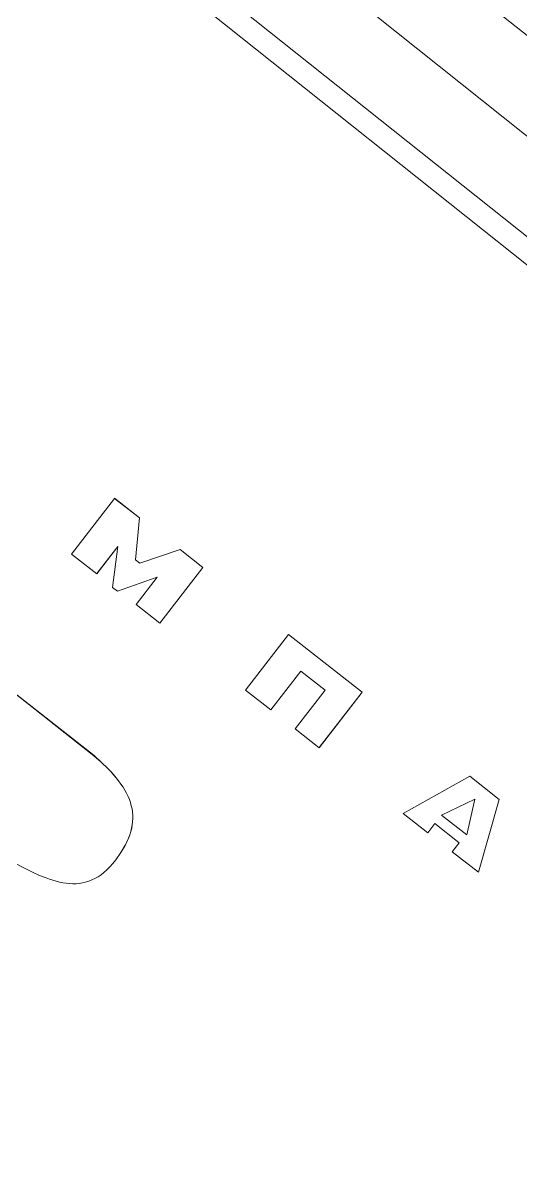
# Model space of a CAD drawing. Header units: millimetres. Extents: x -229914 to 856942, y -268655 to 87212.
# Drawn here: x -137053.5 to -136995.3, y 24446.8 to 24581.3 of the extents above; entities that cross this region are included whole.
import ezdxf

# ---------------------------------------------------------------- set-up
doc = ezdxf.new("R2010")
doc.units = ezdxf.units.MM

# ---------------------------------------------------------------- blocks, each defined once
blk = doc.blocks.new('Т912NEW')
at = {"color": 7, "linetype": 'Continuous', "lineweight": 15}
for p, q in [((-527.25, 3040.36), (448.75, 3040.36)), ((-539.25, 3031.17), (460.75, 3031.17)), ((448.75, 3021.97), (-527.25, 3021.97)), ((448.75, 3019.4), (-527.25, 3019.4)), ((-123.62, 2968.53), (-119.24, 2968.56)), ((-123.62, 2968.52), (-119.24, 2968.56)), ((-119.24, 2968.56), (-115.84, 2960.39)), ((-119.24, 2968.56), (-115.84, 2960.39)), ((-119.24, 2968.56), (-119.24, 2968.56)), ((-176.29, 2968.07), (-172.62, 2968.1)), ((-176.29, 2968.06), (-172.62, 2968.09)), ((-176.29, 2968.06), (-176.29, 2968.07)), ((-176.17, 2959.85), (-176.29, 2968.06)), ((-172.62, 2968.1), (-169.91, 2963.96)), ((-172.62, 2968.09), (-172.62, 2968.1)), ((-172.62, 2968.09), (-169.91, 2963.96)), ((-169.28, 2963.97), (-166.57, 2968.15)), ((-169.28, 2963.96), (-166.57, 2968.15)), ((-166.57, 2968.15), (-163.19, 2968.18)), ((-166.57, 2968.15), (-163.19, 2968.18)), ((-166.57, 2968.15), (-166.57, 2968.15)), ((-163.19, 2968.18), (-163.08, 2959.98)), ((-163.19, 2968.18), (-163.19, 2968.18)), ((-163.19, 2968.18), (-163.08, 2959.98)), ((-150.49, 2968.29), (-139.58, 2968.39)), ((-150.49, 2968.29), (-139.58, 2968.38)), ((-150.49, 2968.29), (-150.49, 2968.29)), ((-150.37, 2960.08), (-150.49, 2968.29)), ((-139.58, 2968.39), (-139.46, 2960.19)), ((-139.58, 2968.38), (-139.58, 2968.39)), ((-139.58, 2968.38), (-139.46, 2960.18)), ((-127.01, 2960.29), (-123.62, 2968.53)), ((-127.01, 2960.28), (-123.62, 2968.52)), ((-123.62, 2968.52), (-123.62, 2968.53)), ((-143.09, 2965.87), (-146.72, 2965.84)), ((-143, 2960.15), (-143.09, 2965.87)), ((-123.37, 2962.94), (-121.51, 2966.81)), ((-119.64, 2962.97), (-121.51, 2966.81)), ((-146.72, 2965.84), (-146.64, 2960.12)), ((-146.72, 2965.84), (-146.64, 2960.11)), ((-172.5, 2963.91), (-172.44, 2959.9)), ((-169.99, 2959.77), (-172.5, 2963.91)), ((-172.5, 2963.91), (-172.44, 2959.89)), ((-169.91, 2963.96), (-169.28, 2963.97)), ((-169.91, 2963.96), (-169.28, 2963.96)), ((-169.91, 2963.96), (-169.91, 2963.96)), ((-169.28, 2963.96), (-169.28, 2963.97)), ((-166.68, 2963.96), (-169.28, 2959.78)), ((-166.62, 2959.94), (-166.68, 2963.96)), ((-123.37, 2962.94), (-119.64, 2962.97)), ((-123.37, 2962.94), (-119.64, 2962.97)), ((-119.73, 2961.69), (-123.36, 2961.66)), ((-123.36, 2961.66), (-123.34, 2960.32)), ((-123.36, 2961.66), (-123.34, 2960.32)), ((-119.71, 2960.35), (-119.73, 2961.69)), ((-176.17, 2959.85), (-172.44, 2959.89)), ((-172.44, 2959.89), (-172.44, 2959.9)), ((-169.28, 2959.78), (-169.99, 2959.77)), ((-163.08, 2959.98), (-166.62, 2959.94)), ((-163.08, 2959.98), (-163.08, 2959.98)), ((-150.37, 2960.08), (-146.64, 2960.11)), ((-146.64, 2960.11), (-146.64, 2960.12)), ((-139.46, 2960.18), (-143, 2960.15)), ((-139.46, 2960.18), (-139.46, 2960.19)), ((-127.01, 2960.28), (-123.34, 2960.32)), ((-127.01, 2960.28), (-127.01, 2960.29)), ((-123.34, 2960.32), (-123.34, 2960.32)), ((-115.84, 2960.39), (-119.71, 2960.35)), ((-115.84, 2960.39), (-115.84, 2960.39)), ((-187.81, 2942.89), (-159.46, 2943.07)), ((-187.81, 2942.88), (-159.46, 2943.06)), ((-158.33, 2943), (-159.46, 2943.07)), ((-159.46, 2943.06), (-159.46, 2943.07)), ((-158.33, 2942.99), (-159.46, 2943.06)), ((-157.27, 2942.9), (-158.33, 2943)), ((-158.33, 2942.99), (-158.33, 2943)), ((-157.27, 2942.89), (-158.33, 2942.99)), ((-156.77, 2942.83), (-157.27, 2942.9)), ((-157.27, 2942.89), (-157.27, 2942.9)), ((-156.77, 2942.82), (-157.27, 2942.89)), ((-156.29, 2942.75), (-156.77, 2942.83)), ((-156.77, 2942.82), (-156.77, 2942.83)), ((-156.29, 2942.74), (-156.77, 2942.82)), ((-155.82, 2942.65), (-156.29, 2942.75)), ((-156.29, 2942.74), (-156.29, 2942.75)), ((-155.82, 2942.65), (-156.29, 2942.74)), ((-155.37, 2942.55), (-155.82, 2942.65)), ((-155.37, 2942.54), (-155.82, 2942.65)), ((-155.82, 2942.65), (-155.82, 2942.65)), ((-154.93, 2942.43), (-155.37, 2942.55)), ((-155.37, 2942.54), (-155.37, 2942.55)), ((-154.93, 2942.43), (-155.37, 2942.54)), ((-154.52, 2942.3), (-154.93, 2942.43)), ((-154.52, 2942.3), (-154.93, 2942.43)), ((-154.93, 2942.43), (-154.93, 2942.43)), ((-154.13, 2942.16), (-154.52, 2942.3)), ((-154.13, 2942.15), (-154.52, 2942.3)), ((-154.52, 2942.3), (-154.52, 2942.3)), ((-153.75, 2942), (-154.13, 2942.16)), ((-154.13, 2942.15), (-154.13, 2942.16)), ((-153.75, 2941.99), (-154.13, 2942.15)), ((-153.39, 2941.82), (-153.75, 2942)), ((-153.75, 2941.99), (-153.75, 2942)), ((-153.39, 2941.82), (-153.75, 2941.99)), ((-153.04, 2941.64), (-153.39, 2941.82)), ((-153.04, 2941.63), (-153.39, 2941.82)), ((-153.39, 2941.82), (-153.39, 2941.82)), ((-152.72, 2941.43), (-153.04, 2941.64)), ((-153.04, 2941.63), (-153.04, 2941.64)), ((-152.72, 2941.42), (-153.04, 2941.63)), ((-152.41, 2941.21), (-152.72, 2941.43)), ((-152.72, 2941.42), (-152.72, 2941.43)), ((-152.41, 2941.2), (-152.72, 2941.42)), ((-152.11, 2940.97), (-152.41, 2941.21)), ((-152.41, 2941.2), (-152.41, 2941.21)), ((-152.11, 2940.97), (-152.41, 2941.2)), ((-151.84, 2940.72), (-152.11, 2940.97)), ((-151.84, 2940.71), (-152.11, 2940.97)), ((-152.11, 2940.97), (-152.11, 2940.97)), ((-151.59, 2940.45), (-151.84, 2940.72)), ((-151.84, 2940.71), (-151.84, 2940.72)), ((-151.59, 2940.44), (-151.84, 2940.71)), ((-151.35, 2940.16), (-151.59, 2940.45)), ((-151.59, 2940.44), (-151.59, 2940.45)), ((-151.35, 2940.15), (-151.59, 2940.44)), ((-151.13, 2939.85), (-151.35, 2940.16)), ((-151.35, 2940.15), (-151.35, 2940.16)), ((-151.13, 2939.84), (-151.35, 2940.15)), ((-150.93, 2939.52), (-151.13, 2939.85)), ((-151.13, 2939.84), (-151.13, 2939.85)), ((-150.93, 2939.52), (-151.13, 2939.84)), ((-150.74, 2939.18), (-150.93, 2939.52)), ((-150.74, 2939.17), (-150.93, 2939.52)), ((-150.93, 2939.52), (-150.93, 2939.52)), ((-150.58, 2938.81), (-150.74, 2939.18)), ((-150.74, 2939.17), (-150.74, 2939.18)), ((-150.58, 2938.8), (-150.74, 2939.17)), ((-150.43, 2938.42), (-150.58, 2938.81)), ((-150.58, 2938.8), (-150.58, 2938.81)), ((-150.43, 2938.42), (-150.58, 2938.8)), ((-150.3, 2938.02), (-150.43, 2938.42)), ((-150.3, 2938.01), (-150.43, 2938.42)), ((-150.43, 2938.42), (-150.43, 2938.42)), ((-150.18, 2937.59), (-150.3, 2938.02)), ((-150.3, 2938.01), (-150.3, 2938.02)), ((-150.18, 2937.58), (-150.3, 2938.01)), ((-150.09, 2937.14), (-150.18, 2937.59)), ((-150.18, 2937.58), (-150.18, 2937.59)), ((-150.09, 2937.13), (-150.18, 2937.58)), ((-149.95, 2936.17), (-150.09, 2937.14)), ((-150.09, 2937.13), (-150.09, 2937.14)), ((-149.95, 2936.17), (-150.09, 2937.13)), ((-149.89, 2935.11), (-149.95, 2936.17)), ((-149.89, 2935.11), (-149.95, 2936.17)), ((-149.95, 2936.17), (-149.95, 2936.17)), ((-149.89, 2934.58), (-149.89, 2935.11)), ((-149.89, 2934.57), (-149.89, 2935.11)), ((-149.89, 2935.11), (-149.89, 2935.11)), ((-149.97, 2933.58), (-149.92, 2934.06)), ((-149.92, 2934.06), (-149.89, 2934.57)), ((-149.89, 2934.57), (-149.89, 2934.58)), ((-150.44, 2931.9), (-150.28, 2932.29)), ((-150.28, 2932.29), (-150.15, 2932.69)), ((-150.15, 2932.69), (-150.05, 2933.12)), ((-150.05, 2933.12), (-149.97, 2933.58)), ((-151.27, 2930.6), (-151.02, 2930.89)), ((-151.02, 2930.89), (-150.81, 2931.21)), ((-150.81, 2931.21), (-150.61, 2931.55)), ((-150.61, 2931.55), (-150.44, 2931.9)), ((-152.71, 2929.39), (-152.39, 2929.59)), ((-152.39, 2929.59), (-152.08, 2929.82)), ((-152.08, 2929.82), (-151.79, 2930.06)), ((-151.79, 2930.06), (-151.52, 2930.32)), ((-151.52, 2930.32), (-151.27, 2930.6)), ((-155.74, 2928.16), (-154.93, 2928.41)), ((-154.93, 2928.41), (-154.53, 2928.54)), ((-154.53, 2928.54), (-154.14, 2928.69)), ((-154.14, 2928.69), (-153.77, 2928.84)), ((-153.77, 2928.84), (-153.4, 2929.01)), ((-153.4, 2929.01), (-153.05, 2929.19)), ((-153.05, 2929.19), (-152.71, 2929.39)), ((-159.23, 2927.41), (-157.46, 2927.75)), ((-157.46, 2927.75), (-156.59, 2927.95)), ((-156.59, 2927.95), (-155.74, 2928.16))]:
    blk.add_line(p, q, dxfattribs=at)

msp = doc.modelspace()

# ---------------------------------------------------------------- block references
at = {"rotation": 321.4676820499667}
msp.add_blockref('Т912NEW', (-138753.82306, 22094.20638), dxfattribs=at)

doc.saveas('drawing.dxf')
